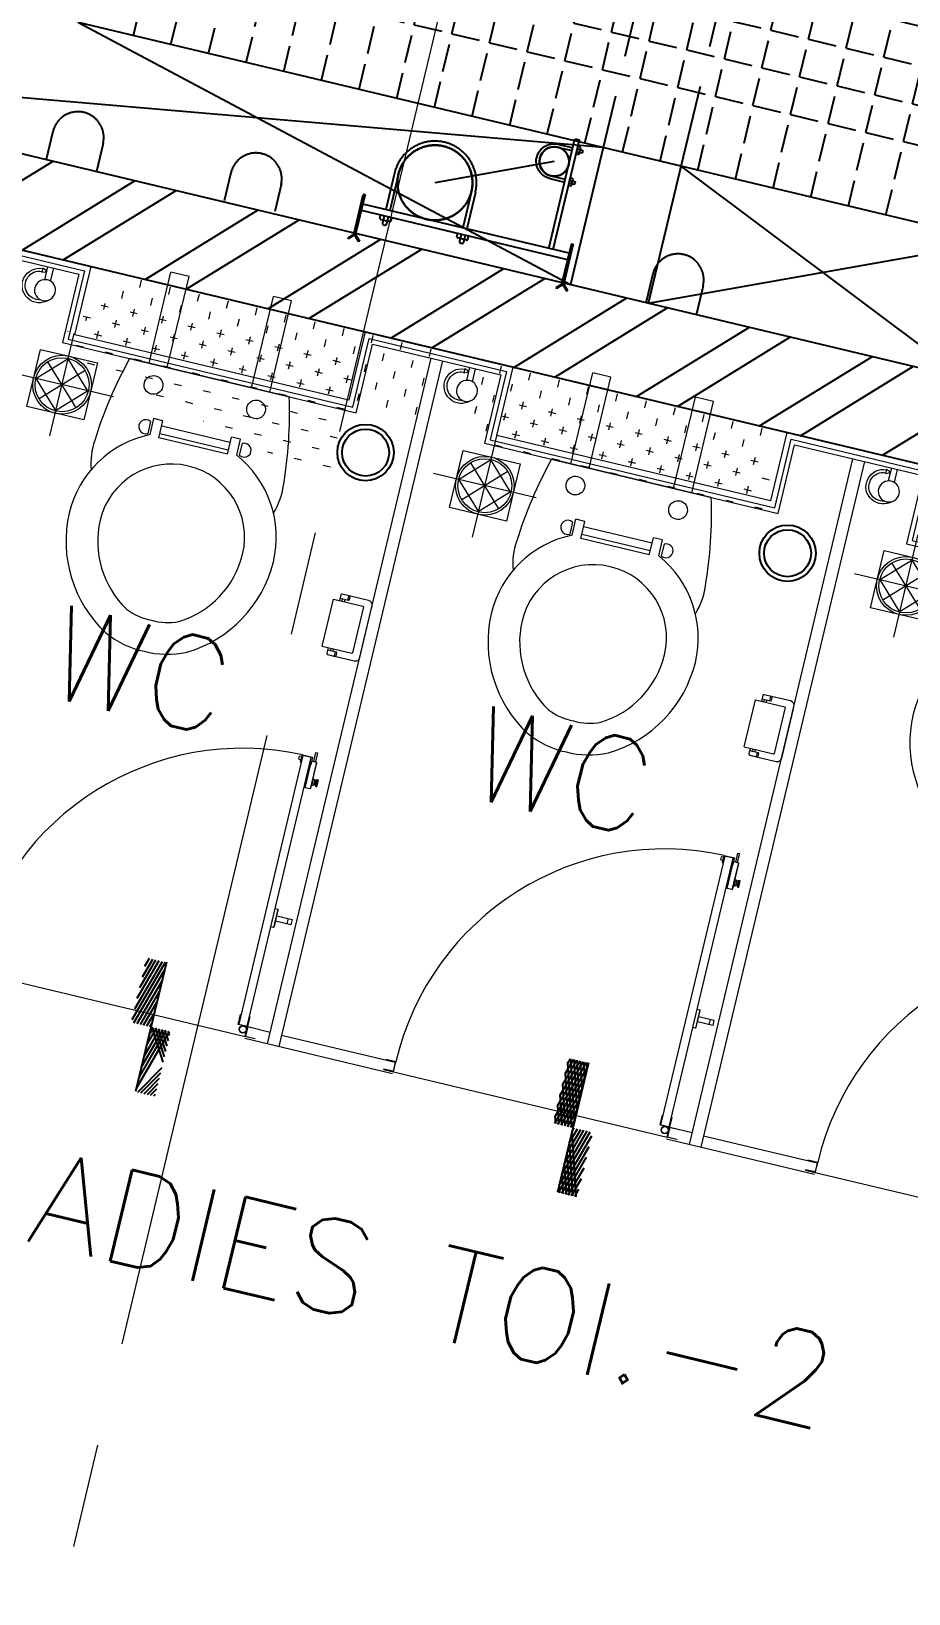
# Model space of a CAD drawing. Header units: millimetres. Extents: x 783817721 to 783927949, y 1443754877 to 1443839643.
# Drawn here: x 783901440 to 783903311, y 1443790940 to 1443794272 of the extents above; entities that cross this region are included whole.
import ezdxf

# ---------------------------------------------------------------- set-up
doc = ezdxf.new("R2010")
doc.units = ezdxf.units.MM
doc.header["$LTSCALE"] = 700
for name, pattern in [('( Hidden )', [0.375, 0.25, -0.125]), ('CENTER2', [28.575000000000003, 19.05, -3.175, 3.175, -3.175]), ('HIDDEN', [9.524999999999999, 6.35, -3.175]), ('HIDDEN2', [0.1875, 0.125, -0.0625])]:
    doc.linetypes.add(name, pattern=pattern)
doc.layers.get('0').update_dxf_attribs({"linetype": 'CONTINUOUS'})
for name, color, linetype in [('A-BEAM', 8, 'HIDDEN2'), ('A-COL', 31, 'CONTINUOUS'), ('A-CUTO-ABOVE', 8, 'HIDDEN'), ('A-HATCH', 8, 'CONTINUOUS'), ('A-SERVICE', 254, 'HIDDEN'), ('A-SILL', 2, 'CONTINUOUS'), ('A-SILL-XXX', 2, 'CONTINUOUS'), ('A-sunk', 250, 'CONTINUOUS'), ('A-TAG-RMNAME', 6, 'CONTINUOUS'), ('A-TILE DROP', 8, 'CONTINUOUS'), ('A-Title', 2, 'CONTINUOUS'), ('A-WALL-XXX', 7, 'CONTINUOUS'), ('N-FIT', 9, 'CONTINUOUS'), ('PL-CLAMP', 31, 'CONTINUOUS')]:
    doc.layers.add(name, color=color, linetype=linetype)
for name, color, linetype, lineweight in [('A-GRID', 31, 'CENTER2', 5), ('A-INT-FIXTURE', 250, 'CONTINUOUS', 9), ('PL-SP', 190, 'CONTINUOUS', 25)]:
    doc.layers.add(name, color=color, linetype=linetype, lineweight=lineweight)
doc.styles.add('ROMANS', font='romans.shx')
pattern_1 = [(45, (0, 0), (-26.51650429449553, 26.51650429449553), [])]

# ---------------------------------------------------------------- blocks, each defined once
blk = doc.blocks.new('FLR TRAP 5')
for p, q in [((-1.45448e-11, 112.5000000000145), (-1.45448e-11, -112.4999999999854)), ((-62.50000000001454, 62.50000000001454), (62.49999999998546, 62.50000000001454)), ((-62.50000000001454, -62.49999999998546), (-62.50000000001454, 62.50000000001454)), ((1.007608666419407, 57.57615116132364), (-57.57615116129453, -1.0076086663612)), ((40.71872086507211, 40.71872086507209), (-40.71872086510119, -40.718720865043)), ((-40.71872086510119, 40.71872086507209), (40.71872086507211, -40.718720865043)), ((-1.007608666332082, 57.57615116132364), (57.57615116132365, -1.0076086663612)), ((62.49999999998546, 62.50000000001454), (62.49999999998546, -62.49999999998546)), ((112.4999999999854, 1.45448e-11), (-112.5000000000145, -1.4559e-11)), ((-57.57615116129453, 1.007608666419393), (1.007608666419407, -57.57615116129455)), ((57.57615116132365, 1.007608666419393), (-1.007608666332082, -57.57615116129455)), ((62.49999999998546, -62.49999999998546), (-62.50000000001454, -62.49999999998546))]:
    blk.add_line(p, q)
for radius in [62.58496728986274, 57.58496728986274]:
    blk.add_circle((-1.45448e-11, 1.45448e-11), radius)
blk = doc.blocks.new('B8-AR-2000$0$HEALTH FAU P 1')
for p, q in [((0, 0), (0, 28.38904564197765)), ((12.69999999995343, 0), (12.69999999995343, 28.38904564197765)), ((22.2275324047514, 13.93403204795504), (14.81600070018612, 11.29902724169005)), ((14.81600070018612, 7.097202625189311), (14.81600070018612, 11.29902724169005)), ((22.2275324047514, 4.462197818924324), (14.81600070018612, 7.097202625189311)), ((22.2275324047514, 4.462197818924324), (22.2275324047514, 13.93403204795504))]:
    blk.add_line(p, q)
at = {"extrusion": (0, 0, -1)}
for centre, major_axis, ratio, start_param, end_param in [((6.349999999976716, 49.90918335852165), (15.8656677662643, 15.8656677662643), 0.9999999999997597, 3.926990816987361, 10.21017612416694), ((20.34574648247508, 42.90917936847107), (-26.04532086802537, 26.04532086802537), 0.9999999999995175, 6.27066274381938, 10.15906509699235), ((20.34574648247508, 42.90917936847107), (-21.55519280749815, 21.55519280749815), 0.9999999999997758, 0.4695714506295328, 3.865220544000678)]:
    blk.add_ellipse(centre, major_axis=major_axis, ratio=ratio, start_param=start_param, end_param=end_param, dxfattribs=at)
blk = doc.blocks.new('TPH 1 P')
for p, q in [((54.08000094297849, 0.0002394931115077), (-54.08000094297849, -0.0002394931115077)), ((-68.82904856504858, -9.833032253624763), (-68.82879247481281, -67.66083062279074)), ((-54.08000094297849, -0.0002394931115077), (-58.99636466504118, -0.0002612652214111)), ((-54.07963218413164, -83.2697650886447), (-54.07991766879961, -18.8044008182668)), ((-52.85083218129687, -17.57530444472365), (47.93462412151171, -17.57485811658705)), ((49.16400597975195, -83.26930787445315), (49.16372049506939, -18.80394360413345)), ((63.91303079444447, -68.28637623668043), (63.9127719313785, -9.832444406862463)), ((-68.82885506959967, -53.5262849218169), (-58.99612762540157, -53.5262413775971)), ((-67.59977774663814, -50.45355215251482), (-60.22523216350048, -50.45351949434995)), ((-58.99605414455976, -70.11896893966048), (-58.99613578994276, -51.68260498183816)), ((-54.0797388112241, -59.19227457671229), (-58.99610253330133, -59.19229634882221)), ((-54.07971551459734, -64.45289219632548), (-58.99607923666002, -64.45291396843538)), ((49.16389935265947, -59.19181736257892), (54.08026307472215, -59.19179559046903)), ((49.16392264928624, -64.45243498219213), (54.0802863713489, -64.45241321008221)), ((54.08031146346371, -70.11846818130732), (54.08022981808068, -51.68210422348501)), ((54.08023798262188, -53.52574061924395), (63.91296542681999, -53.52569707502414)), ((55.30931530558341, -50.45300784994186), (62.68386088872109, -50.452975191777)), ((63.91303079444091, -68.28637623668432), (63.91295726227879, -51.68206067926518)), ((-66.37059972769742, -70.11900159782533), (-54.07969042248254, -70.11894716755057)), ((49.16400597975195, -83.26930787445315), (-54.07963218413164, -83.2697650886447)), ((49.16394774138648, -70.11848995341721), (61.45485704659328, -70.11843552314247))]:
    blk.add_line(p, q)
for centre, radius, start, end in [((54.08004448718061, -9.83248795106715), 9.832727444275072, 0.0002537341905495, 90.00025373419057), ((-58.99632112083594, -9.8329887094049), 9.832727444275072, 90.00025373419057, 180.0002537341905), ((-52.85082673826938, -18.80439537521016), 1.229090930534384, 90.00025373419057, 180.0002537341905), ((47.93462956453917, -18.80394904713179), 1.229090930534384, 0.0002537341905495, 90.00025373419057), ((-67.59977230361066, -51.6826430830013), 1.229090930534384, 90.00025373419057, 180.0002537341905), ((-60.225226720473, -51.68261042483648), 1.229090930534384, 0.0002537341905495, 90.00025373419057), ((55.30932074861089, -51.68209878042839), 1.229090930534384, 90.00025373419057, 180.0002537341905), ((62.68386633174856, -51.68206612226353), 1.229090930534384, 0.0002537341905495, 90.00025373419057), ((-66.37061061375239, -67.66081973673573), 2.458181861068768, 180.0002537341905, 270.0002537341906), ((61.45484616053835, -67.6602536620978), 2.458181861068768, 270.0002537341906, 0.0002537341905495)]:
    blk.add_arc(centre, radius, start, end)
blk = doc.blocks.new('bia')
at = {"layer": 'N-FIT'}
for radius in [60.0760000024455, 50.0760000024455]:
    blk.add_circle((-13644341.22740025, -3898555.232979853, -1.11760232471e-05), radius, dxfattribs=at)
blk = doc.blocks.new('TILE DROPE')
at = {"layer": 'A-TILE DROP'}
h = blk.add_hatch(dxfattribs=at)
h.set_pattern_fill('ANSI31', color=256, scale=300)
h.set_pattern_definition(pattern_1)
h.paths.add_polyline_path([(5831274.573197973, 4325034.434176441), (5831198.573197973, 4325034.434176441), (5831198.573197973, 4325286.43417644), (5831274.573197973, 4325286.43417644)])
h = blk.add_hatch(dxfattribs=at)
h.set_pattern_fill('ANSI31', color=256, scale=300)
h.set_pattern_definition(pattern_1)
h.paths.add_polyline_path([(5831274.573197973, 4325034.434176441), (5831350.573197973, 4325034.434176441), (5831350.573197973, 4324782.43417644), (5831274.573197973, 4324782.43417644)])
blk.add_line((5831274.573197973, 4325286.43417644), (5831274.573197973, 4324782.43417644), dxfattribs=at)
blk = doc.blocks.new('EWC 2')
for p, q in [((-0.0003062749880841, 175.0000837584551), (0.0009062749880896, -175.0000837584061)), ((-0.0001590365569848, 132.4999999991996), (-200.000159036557, 132.4993937245017)), ((-200.000159036557, 132.4993937245017), (-200.0000204594832, 92.49939372473456)), ((120.2653358827883, 100.2500685871782), (146.2017377619413, 100.2501584419369)), ((-2.04594831772e-05, 92.49999999943249), (-200.0000204594832, 92.49939372473456)), ((147.418668561826, 95.000510721773), (112.4996708794497, 95.00038974745256)), ((112.4996708794497, 95.00038974745256), (112.4997401679866, 75.00038974756899)), ((149.9997401679866, 75.00051966357566), (112.4997401679866, 75.00038974756899)), ((124.5247435141354, 75.00043140731573), (124.5252631781623, -74.99956859178205)), ((141.0085677036477, 75.000488514328), (141.009087367689, -74.99951148476978)), ((149.9997401679866, 75.00051966357566), (150.0002598320134, -74.99948033552212)), ((0.0006204594831829, -92.49999999943249), (-199.9993795405168, -92.50060627413038)), ((-199.9993795405168, -92.50060627413038), (-199.999240963443, -132.5006062738975)), ((150.0002598320134, -74.99948033552212), (112.5002598320134, -74.9996102515288)), ((112.5002598320134, -74.9996102515288), (112.5003291205503, -94.99961025141235)), ((147.4193268029266, -94.99948927709197), (112.5003291205503, -94.99961025141235)), ((0.0007590365569905, -132.4999999991996), (-199.999240963443, -132.5006062738975)), ((120.2660304979581, -100.2492352838599), (146.2024323771111, -100.2491454291012))]:
    blk.add_line(p, q)
for centre, major_axis, ratio, start_param, end_param in [((247.1667612637392, -710.273605546201), (919.122388601868, -3.885747080667939), 0.9999999999943672, 1.640774174495799, 1.847289609812001), ((349.9999999999708, 0.0012125493812645), (223.7499982217596, 0.02822001601382641), 0.9999999999940067, 1.569950856247431, 2.702970937519568), ((201.7434949504314, 57.30753662680214), (106.2854850310066, -106.2854850310066), 0.9999999999995539, 2.033551095230845, 2.455928543497696), ((348.5653083877914, -43.65291758654352), (267.4083194749343, -0.5240368236592908), 0.9999999999940166, 0.5196769025226043, 1.566788912695956), ((42.80542047708879, 112.5001482969237), (14.1421356237829, 14.1421356237829), 0.9999999999988349, -0.7853946989711857, 5.4977906082084), ((349.9999999997308, 0.0012125493812645), (113.2552899699446, -107.6443300730158), 0.9999999998812673, 2.331194314084761, 5.472004177913206), ((348.5653083877987, -43.65291758657263), (199.906443114038, 0.9774928439277918), 0.9999999999940432, 0.5242974367139746, 1.55903845524096), ((133.2335107065228, 107.7884000831545), (10.60660171783259, 10.60660171783259), 0.9999999999997942, -1.311943292146727, 2.882746547794472), ((418.6296980171173, 9.744947520040972), (-61.01197028886268, 180.4606319963003), 0.9466445239575144, 4.351186336959167, 4.832374696135421), ((418.6296980171245, 9.744947520070076), (-35.8299443303299, 114.2030516416982), 0.9430540716306229, 4.342807645496122, 4.835174699858091), ((418.6297655283852, -9.7420468958881), (61.0105029442611, 180.4604130052969), 0.9466479392239276, 4.592402835895807, 5.073570867042794), ((418.6297655283924, -9.7420468958881), (35.82869504975697, 114.2018401050401), 0.9430663098829936, 4.589601683455149, 5.081943754183982), ((348.5650059147447, 43.65533274355397), (199.9053483197305, 1.180340603060181), 0.9999999999940726, -1.569825667739491, -0.5350846492127428), ((42.80619997312895, -112.4998517017375), (14.1421356237829, 14.1421356237829), 0.9999999999988349, -0.7853946989711857, 5.4977906082084), ((349.9999999999708, 0.0012125493812645), (223.7358957197013, -2.512263343571392), 0.9999999999939564, 3.591323404061699, 4.724343485334036), ((348.5650059147374, 43.65533274352489), (267.40740206461, 0.8747914394098621), 0.9999999999940501, -1.568093667666396, -0.5209816574932074), ((133.2342575533767, -107.7874769250484), (10.60660171782754, -10.60660171782754), 0.9999999999997232, 3.400445688240003, 7.595135528177604), ((247.1618398759166, 710.2753181114531), (649.9234817478236, 649.9234817478236), 0.9999999999997438, 3.654732108649438, 3.861247543966752), ((201.743892021128, -57.30613877427825), (106.2854850310215, 106.2854850310215), 0.999999999999474, 3.827263692535608, 4.249641140802451)]:
    blk.add_ellipse(centre, major_axis=major_axis, ratio=ratio, start_param=start_param, end_param=end_param)
blk = doc.blocks.new('T-DOOR')
for p, q in [((15.62951093912124, 751.8341574668884), (14.16014873981476, 753.3035955429077)), ((15.62890392541885, 682.7063477039337), (15.62951093912124, 751.8341574668884)), ((21.50492638349533, 706.2904205322266), (17.11766242980957, 707.7596814632415)), ((27.38110065460205, 707.7593402862548), (24.44337409734726, 706.2904200553894)), ((14.15850394964218, 679.8459477424622), (15.62890392541885, 682.7063477039337)), ((17.09752094745636, 690.1299450397491), (21.50492608547211, 693.0683166980742)), ((24.45928508043289, 693.0680127143859), (27.38110053539276, 690.1296417713165)), ((6.807166755199432, 347.1733775138855), (5.337804615497589, 348.6428155899048)), ((6.807166874408722, 301.5519354343414), (6.807166755199432, 347.1733775138855)), ((5.33676677942276, 298.6915349960327), (6.807166874408722, 301.5519354343414)), ((37.85666352510452, 331.0127501487732), (37.85635834932327, 316.3202040195465)), ((-750.9999997019768, 24.99999952316284), (-750.9999997019768, -7.152557373e-07)), ((-5.96046448e-08, 25), (1.192092896e-07, 0))]:
    blk.add_line(p, q)
at = {"color": 8}
blk.add_line((-749.9999997019768, -1), (-0.9999998211860656, -1.000000953674316), dxfattribs=at)
for points in [[(-26.7935534119606, 759.180643081665), (-34.1393306851387, 757.7116844654083), (-34.13952034711838, 750.3659455776213), (-26.79381877183914, 748.8966076374054)], [(-25.32482266426086, 743.0199780464172), (-26.79397070407868, 743.0200159549713), (-26.79343956708908, 763.5880870819092), (0.9383352994918824, 763.5877192020416), (0.9378041625022888, 743.0196487903595), (-2.000491559505462, 743.0197243690491), (-1.999999642372131, 762.0680537223815), (-25.32433080673218, 762.0683069229126)], [(-2, 762.0683069229126), (-25.32433068752289, 762.0683069229126), (-25.3243305683136, 26.99999952316284), (-1.99999988079071, 26.99999928474426)], [(0.9374366998672484, 753.3036839962006), (14.15911096334457, 753.3035957813263), (14.15850394964218, 679.8459477424622), (0.936829686164856, 679.8460359573363)], [(6.815306305885314, 778.2790467739105), (11.22210502624511, 778.279046535492), (11.22210502624511, 753.303418636322), (6.815306305885314, 753.303418636322)], [(17.09752112627029, 707.7596814632415), (15.62791723012924, 707.7596817016602), (15.62791728973389, 690.1299452781677), (17.09752106666565, 690.1299450397491)], [(30.31985157728195, 707.7593405246735), (27.38110059499741, 707.7593405246735), (27.38110053539276, 690.1296417713165), (30.31985151767731, 690.1296417713165)], [(24.44288074970245, 693.0680127143859), (21.5049262046814, 693.0680129528046), (21.5049262046814, 706.290420293808), (24.44288074970245, 706.290420293808)], [(-2.008485615253448, 348.6427521705627), (5.33676677942276, 348.6428158283234), (5.33676677942276, 298.6915349960327), (-2.008485615253448, 298.6914715766907)], [(48.14061760902404, 316.3202040195465), (6.806749463081359, 316.3202042579651), (6.806749463081359, 331.0127501487732), (48.14061766862869, 331.0127501487732)]]:
    blk.add_lwpolyline(points, close=True)
for points in [[(-2.000000059604644, 52.75104165077209), (-0.9999999403953552, 52.75104141235352), (-1.000000059604644, 25.99999928474427), (-26.3243305683136, 25.9999988079071), (-26.32433050870896, 52.75104045867919), (-25.3243305683136, 52.75104093551636), (-25.32433068752289, 26.99999880790711), (-1.99999988079071, 26.99999928474426), (-2.000000059604644, 52.75104141235352)], [(-776.7510416507721, 0), (-776.7510416507721, -1), (-749.9999996423721, -0.9999997615814208), (-749.9999996423721, 25.99999928474427), (-776.7510415315628, 25.99999904632568), (-776.7510415911674, 24.99999928474426), (-750.9999997019768, 24.99999952316284), (-750.9999997019768, 0), (-776.7510415315628, 2.384185791e-07)], [(25.75104212760925, 4.768371582e-07), (25.75104200839997, -0.9999995231628416), (-0.9999998211860656, -0.9999995231628416), (-1, 25.99999952316284), (25.75104188919068, 25.99999952316284), (25.75104194879532, 24.99999976158142), (0, 24.99999976158142), (1.192092896e-07, 4.768371582e-07), (25.75104200839997, 4.768371582e-07)]]:
    blk.add_lwpolyline(points)
for radius in [10.12499965708017, 9.124999657080172]:
    blk.add_circle((-11.12499964237213, 15.87499976158142), radius)
blk.add_arc((-14.54024678468704, 28.44103002548218), 735.2491660637323, 90.95489770892227, 180.190221112596, dxfattribs=at)
blk = doc.blocks.new('125')
at = {"layer": 'A-INT-FIXTURE'}
h = blk.add_hatch(dxfattribs=at)
h.set_pattern_fill('CROSS', color=256, scale=4.999999999999986, angle=13.41739695793953)
h.set_pattern_definition([(0, (142554.7020586133, -28910.89779114723), (31.74999999999995, 31.74999999999999), [15.87499999999998, -47.62499999999988]), (90, (142562.6395604014, -28918.83529281616), (-31.74999999999999, 31.74999999999995), [15.87499999999998, -47.62499999999987])])
h.paths.add_polyline_path([(345418.2149356604, -5326.243799448013), (344818.2149373889, -5326.243797302246), (344818.2149376869, -5176.243758440018), (345418.2149381638, -5176.243761777878)])
h = blk.add_hatch(dxfattribs=at)
h.set_pattern_fill('CROSS', color=256, scale=4.999999999999986, angle=13.41739695793953)
h.set_pattern_definition([(0, (141629.702090919, -28910.89787268639), (31.74999999999995, 31.74999999999999), [15.87499999999998, -47.62499999999988]), (90, (141637.6395924091, -28918.83537578583), (-31.74999999999999, 31.74999999999995), [15.87499999999998, -47.62499999999987])])
h.paths.add_polyline_path([(346343.2149031162, -5326.243717432022), (345743.2149035931, -5326.243713378906), (345743.214904964, -5176.243676900864), (346343.2149056792, -5176.243679761887)])
for p, q in [((345568.2139669061, -6676.243701696396), (345519.0150356889, -6676.243700265884)), ((345568.2139678597, -6676.243741512299), (345519.0150363445, -6676.243738889694)), ((345593.2160627246, -6676.24373626709), (345842.4128654599, -6676.243730783463)), ((346493.2139344811, -6676.243701219559), (346444.0150032043, -6676.24369931221)), ((346518.2160291672, -6676.243695497513), (346767.4128329754, -6676.243690252304)), ((345518.2139670253, -6701.243740320206), (345842.4128662944, -6701.243727207184)), ((345518.2139672041, -6701.243740558624), (345842.4128662348, -6701.243727445602)), ((346443.2139348388, -6701.243701219559), (346767.4128324389, -6701.243686914444))]:
    blk.add_line(p, q, dxfattribs=at)
for points in [[(344388.2138953209, -5188.243762254715), (344806.214938283, -5188.243757486343), (344806.2149364352, -5338.24379658699), (345430.2149356604, -5338.243799209595), (345430.2149380445, -5188.243693590164), (345731.2149050236, -5188.243677854538), (345731.2149040103, -5338.243713617325), (346355.2149029374, -5338.243717432022), (346355.2149054408, -5188.243695020676), (346656.2148601413, -5188.243698120117), (346656.2148582935, -5338.243682861328), (347280.2148580551, -5338.243687868118), (347280.2148586512, -5188.243649244308), (347581.2148271799, -5188.243692159653), (347581.214825809, -5338.24364233017), (348205.2148262858, -5338.243646860123), (348205.21482867, -5188.243612527847), (348495.2138395905, -5188.243691921234), (348495.2138386369, -5338.243603944778), (349119.21383816, -5338.243607282639), (349119.2138376236, -5188.243693351746), (349278.213839829, -5188.243692398071), (349278.2138364911, -8964.53211236), (344477.2138015032, -8964.532109498978)], [(344398.2138937116, -5198.243762731552), (344796.2149371505, -5198.243758678436), (344796.214936316, -5348.243795394897), (345440.2149350643, -5348.24379825592), (345440.2149372697, -5198.243695259094), (345721.2149048448, -5198.243678808212), (345721.2149035931, -5348.243714809418), (346365.2149026394, -5348.243717908859), (346365.2149047852, -5198.243696212769), (346646.2148592472, -5198.243697404861), (346646.2148593664, -5348.243683815002), (347290.2148584127, -5348.243687391281), (347290.2148588896, -5198.243652582169), (347571.2148275375, -5198.24368929863), (347571.2148267031, -5348.2436439991), (348215.2148250341, -5348.243647098541), (348215.2148276567, -5198.243614673615), (348485.2138394713, -5198.243687868118), (348485.2138386369, -5348.243604421616), (349129.2138382792, -5348.243607521057), (349129.2138376832, -5198.243693351746), (349268.2138395905, -5198.24369263649), (349268.2138366699, -8954.532113313675), (344487.2138020992, -8954.53211069107)], [(345568.2139677405, -6701.24373793602), (345568.2139017582, -5198.24372959137)], [(345593.2139021158, -5198.243730306625), (345593.2139684558, -6701.243739366531)], [(346493.2139347196, -6701.243697881699), (346493.2138702869, -5198.243692874908)], [(346518.2138693333, -5198.243690013885), (346518.2139351964, -6701.243698358536)]]:
    blk.add_lwpolyline(points, dxfattribs=at)
for points in [[(345418.2149356604, -5326.243799448013), (344818.2149373889, -5326.243797302246), (344818.2149376869, -5176.243758440018), (345418.2149381638, -5176.243761777878)], [(346343.2149031162, -5326.243717432022), (345743.2149035931, -5326.243713378906), (345743.214904964, -5176.243676900864), (346343.2149056792, -5176.243679761887)]]:
    blk.add_lwpolyline(points, close=True, dxfattribs=at)
for name, p, rotation in [('EWC 2', (345118.2150991559, -5348.243501901627), 269.9999993157494), ('EWC 2', (346043.215067029, -5348.243421554565), 269.9999993157494), ('EWC 2', (346968.2150217891, -5348.243391752243), 269.9999993157494), ('B8-AR-2000$0$HEALTH FAU P 1', (344740.3162150383, -5198.243820428848), 180.0003576525814), ('B8-AR-2000$0$HEALTH FAU P 1', (345665.3161970973, -5198.243741989136), 180.0003576525814), ('B8-AR-2000$0$HEALTH FAU P 1', (346590.1088376641, -5198.243684053421), 180.0003576525814), ('FLR TRAP 5', (344815.9864546061, -5435.722417593002, 1.205499790382205e-05), 270.0000004929177), ('FLR TRAP 5', (345742.8490772843, -5436.090725898743, 6.027006623128298e-05), 270.0000004929177), ('FLR TRAP 5', (346665.9865118265, -5435.722411394119, 1.205333759642204e-05), 270.0000004929177), ('bia', (4244034.515958607, -13649767.55360579, 1.117602324318911e-05), 270.0000006001248), ('bia', (4244959.515939951, -13649767.55352712, 1.117602324318911e-05), 270.0000006001248)]:
    blk.add_blockref(name, p, dxfattribs=dict(at, rotation=rotation))
at = {"layer": 'A-INT-FIXTURE', "extrusion": (-2.311115198580714e-33, 1.540743955509789e-33, -1), "xscale": -0.9999999999999999, "zscale": -0.9999999999999999, "rotation": 89.99832154225588}
for p in [(-345568.4212375879, -5800.243789672852), (-346493.4212198853, -5800.243708848953)]:
    blk.add_blockref('TPH 1 P', p, dxfattribs=at)
at = {"layer": 'A-INT-FIXTURE', "xscale": 0.8010680920605217, "yscale": 0.8010680920605217, "zscale": 0.8010680920605217, "rotation": 2.936940935179689e-06}
for p in [(345519.0150372386, -6696.270443201065), (346444.0150043368, -6696.270402431488), (347369.0149714351, -6696.270361661911)]:
    blk.add_blockref('T-DOOR', p, dxfattribs=at)
at = {"layer": 'A-INT-FIXTURE', "xscale": 0.5624999999999987, "yscale": 0.5624999999999987, "zscale": 0.5624999999999987}
for p in [(-2934773.520575523, -2439555.92161417), (-2933848.520593405, -2439555.921536207)]:
    blk.add_blockref('TILE DROPE', p, dxfattribs=at)
at = {"layer": 'A-TILE DROP', "char_height": 200.0000000000002, "attachment_point": 9, "rotation": 5.1296919395442596e-08, "style": 'ROMANS'}
for insert in [(345357.3375759721, -6089.624326705933), (346282.3375588655, -6089.624245882034)]:
    blk.add_mtext_dynamic_manual_height_columns('\\pxqc;WC', width=473.7160888731203, gutter_width=12.50000000000002, heights=[0], dxfattribs=dict(at, insert=insert))
blk = doc.blocks.new('col-2 -15')
at = {"layer": 'A-GRID', "color": 1, "ltscale": 0.1}
blk.add_line((75900.0000012517, -5272.462530374527), (75900.00000095367, 48139.09729981422), dxfattribs=at)
blk = doc.blocks.new('A$C3916e927')
at = {"layer": 'A-sunk', "linetype": 'ByBlock'}
h = blk.add_hatch(dxfattribs=at)
h.set_pattern_fill('ANGLE', color=256, scale=299.9999999999999, angle=13.41739708688855)
h.set_pattern_definition([(359.9999999999999, (-43469.04059976339, -21150.0005364418), (5.684341886080801e-14, 82.49999999999999), [59.99999999999998, -22.49999999999999]), (90, (-43469.04059976339, -21150.0005364418), (-82.49999999999999, 5.684341886080801e-14), [59.99999999999999, -22.5])])
edge = h.paths.add_edge_path()
edge.add_line((-1184.886869132519, 1200.005502700806), (-1184.886868996517, 898.2940765724055))
edge.add_line((-1184.886869013309, 898.2940764427185), (-614.9028480883862, 898.2941855212756))
edge.add_line((-614.9028480052948, 898.2941854000092), (-614.9028480308189, 1199.999994888739))
edge.add_line((-614.9028480052948, 1199.999995231628), (-9.151161066256464e-06, 1200.000005011961))
edge.add_line((-9.059906005859375e-06, 1200.00000500679), (2.386514097452164e-09, 2.292472345288843e-07))
edge.add_line((0, 0), (-759.6809541197581, -1.918381826726545e-06))
edge.add_line((-759.6809540390968, -1.668930053710938e-06), (-759.6809540794202, 300.2588286621254))
edge.add_line((-759.6809540987015, 300.2588286399841), (-3769.197328190174, 300.257354351438))
edge.add_line((-3769.197328269482, 300.2573540210724), (-3769.197656512646, 798.280943388042))
edge.add_line((-3769.197656452656, 798.2809431552887), (-2619.207549564235, 798.2809833760771))
edge.add_line((-2619.207549571991, 798.2809834480286), (-2619.207551835527, 1199.999980381097))
edge.add_line((-2619.207551956177, 1199.999980688095), (-1184.886869209455, 1200.005502805714))
at = {"layer": 'A-BEAM', "linetype": '( Hidden )'}
for p, q in [((-2619.207563400269, 1200.005469799042), (-2619.207532346249, 300.2579176425934)), ((-2447.93777102232, 300.2580010890961), (-2447.937802016735, 1200.005469560623))]:
    blk.add_line(p, q, dxfattribs=at)
at = {"layer": 'A-BEAM', "ltscale": 750}
for p, q in [((-2619.207532227039, 300.2578256130219), (-2619.207522034645, -0.01744627952575684)), ((-2447.937760591507, -0.01744627952575684), (-2447.93777102232, 300.2579181194305))]:
    blk.add_line(p, q, dxfattribs=at)
at = {"layer": 'A-CUTO-ABOVE', "linetype": 'ByBlock'}
for p, q in [((-2619.207532346249, 300.2579374313354), (-4625.00000077486, 0.00997304916381836)), ((-3769.197328090668, 300.257205247879), (-2619.207522034645, -0.01744627952575684)), ((-1756.156647920609, -0.01651930809020996), (-2447.937771081924, 300.257917881012)), ((-2447.937760710716, -1.502037048339844e-05), (-1756.15665858984, 300.2583401203156))]:
    blk.add_line(p, q, dxfattribs=at)
blk = doc.blocks.new('A$C728626f5')
at = {"layer": 'A-SILL-XXX'}
blk.add_lwpolyline([(-1214.886869251728, 1200.005503177643), (-1214.886868953705, 1200.005503177643), (-1214.886868774891, 898.2940769195557), (-614.9028478860855, 898.2941854000092), (-614.9028478860855, 1199.999995231628), (-9.000301361083984e-06, 1200.000005245209), (0, 0), (-759.6809539794922, -1.430511474609375e-06), (-759.6809541583061, 300.2588286399841), (-3769.197328150272, 300.2573540210724), (-3769.197656393051, 798.2809433937073), (-2619.207549571991, 798.2809836864471), (-2619.207551896572, 1199.999980926514), (-1214.886868953705, 1200.005503177643)], dxfattribs=at)
blk = doc.blocks.new('vp')
at = {"layer": 'PL-CLAMP'}
for p, q in [((14139306.69569263, -5093584.161550824, -0.0123231995124083), (14139306.69569263, -5093588.361550841, -0.0123231995124083)), ((14139308.49569262, -5093582.361550816, -0.0123231995124083), (14139321.51278884, -5093582.361550816, -0.0123231995124083)), ((14139312.00424073, -5093588.361550841, -0.0123231995124083), (14139312.00424073, -5093577.67958871, -0.0123231995124083)), ((14139312.00424073, -5093630.862988118, -0.0123231995224781), (14139312.00424073, -5093598.36298806, -0.0123231995224781)), ((14139313.80424072, -5093575.879588704, -0.0123231995124083), (14139316.20424074, -5093575.879588704, -0.0123231995124083)), ((14139318.00424073, -5093588.361550841, -0.0123231995124083), (14139318.00424073, -5093577.67958871, -0.0123231995124083)), ((14139318.00424073, -5093630.862988118, -0.0123231995124083), (14139318.00424073, -5093598.36298806, -0.0123231995124083)), ((14139323.31278883, -5093584.161550824, -0.0123231995124083), (14139323.31278883, -5093588.361550841, -0.0123231995124083)), ((14139375.69569263, -5093584.161550824, -0.0123231995124083), (14139375.69569263, -5093588.361550841, -0.0123231995124083)), ((14139390.51278883, -5093582.361550816, -0.0123231995124083), (14139377.49569262, -5093582.361550816, -0.0123231995124083)), ((14139381.00424073, -5093588.361550841, -0.0123231995124083), (14139381.00424073, -5093577.67958871, -0.0123231995124083)), ((14139381.00424073, -5093630.862988118, -0.0123231995124083), (14139381.00424073, -5093598.36298806, -0.0123231995124083)), ((14139385.20424074, -5093575.879588704, -0.0123231995124083), (14139382.80424071, -5093575.879588704, -0.0123231995124083)), ((14139387.00424073, -5093588.361550841, -0.0123231995124083), (14139387.00424073, -5093577.67958871, -0.0123231995124083)), ((14139387.00424073, -5093630.862988118, -0.0123231995023385), (14139387.00424073, -5093598.36298806, -0.0123231995023385)), ((14139392.31278882, -5093584.161550824, -0.0123231995124083), (14139392.31278882, -5093588.361550841, -0.0123231995124083))]:
    blk.add_line(p, q, dxfattribs=at)
for centre, radius, start, end in [((14139308.49569262, -5093584.161550824, -0.0123231995124083), 1.800000008353963, 90, 180), ((14139313.80424072, -5093577.67958871, -0.0123231995124083), 1.800000008353963, 90, 180), ((14139316.20424074, -5093577.67958871, -0.0123231995124083), 1.800000008353963, 0, 90), ((14139321.51278884, -5093584.161550824, -0.0123231995124083), 1.800000008353963, 0, 90), ((14139377.49569262, -5093584.161550824, -0.0123231995124083), 1.800000008353963, 90, 180), ((14139382.80424071, -5093577.67958871, -0.0123231995124083), 1.800000008353963, 90, 180), ((14139385.20424074, -5093577.67958871, -0.0123231995124083), 1.800000008353963, 0, 90), ((14139390.51278883, -5093584.161550824, -0.0123231995124083), 1.800000008353963, 0, 90), ((14139349.50424073, -5093630.862988118, -0.0123231995124083), 37.50000003167453, 180, 0)]:
    blk.add_arc(centre, radius, start, end, dxfattribs=at)
at = {"layer": 'PL-SP', "lineweight": 30}
blk.add_circle((14139349.50424073, -5093629.861609673, -0.012323199512101), 31.50000000000959, dxfattribs=at)
blk = doc.blocks.new('cl')
at = {"layer": 'PL-CLAMP'}
for p, q in [((128378.9999997007, 58456.62405022628), (128378.9999997013, 58543.51264921503, -2.37047933993e-05)), ((128379.9999997082, 58544.51264926224, -2.37047933992e-05), (128381.9999997015, 58544.51264926224, -2.37047933992e-05)), ((128382.9999997013, 58456.62405022628), (128382.9999997014, 58543.51264921503, -2.37047933993e-05))]:
    blk.add_line(p, q, dxfattribs=at)
at = {"layer": 'PL-CLAMP', "ltscale": 0.1}
for p, q in [((128378.9999997007, 58456.62405022628), (128368.1532216632, 58445.77727223308)), ((128380.9999996936, 58455.79562313885), (128369.5674352254, 58444.36305867067)), ((128380.9999996936, 58455.79562313885), (128392.5560246766, 58444.23959812638)), ((128382.9999997013, 58456.62405022628), (128393.9702382391, 58445.65381168878)), ((128369.5674352254, 58444.36305867067), (128368.1532216632, 58445.77727223308)), ((128393.9702382391, 58445.65381168878), (128392.5560246766, 58444.23959812638))]:
    blk.add_line(p, q, dxfattribs=at)
at = {"layer": 'PL-CLAMP'}
for centre, start, end in [((128379.9999997086, 58543.51264921487, -2.37047933992e-05), 90, 180), ((128381.9999997015, 58543.51264921487, -2.37047933992e-05), 0, 90)]:
    blk.add_arc(centre, 1, start, end, dxfattribs=at)
blk = doc.blocks.new('A$C7d5ec4e2')
at = {"layer": 'A-SERVICE'}
for p, q in [((5042.764548897729, -2936.012914219002), (5042.76453363894, -2695.75962070475)), ((5042.76453363894, -2695.75962070475), (5052.764591991887, -2695.759621181587)), ((5052.764607787118, -2936.012913026909), (5052.764591991887, -2695.759621181587)), ((4685.539798668586, -2856.012940295041, -0.0007173276583263819), (4685.539804181084, -2936.012940384448, -0.0007173276583263819)), ((4694.267071396112, -2856.012939695269, -0.0007173276729733638), (4694.267076908611, -2936.012939784676, -0.0007173276729733638)), ((4854.267071396112, -2856.012727495283, -0.0007173276729733638), (4854.267076908611, -2936.012928761542, -0.0007173276729733638)), ((4862.994344121777, -2856.012726891786, -0.0007173276876203457), (4862.994349634275, -2936.012928158045, -0.0007173276876203457)), ((5087.887521088109, -2936.012912311653), (4635.539804041371, -2936.012943306068)), ((5087.887520492062, -2950.363721170525), (4635.53980416058, -2950.363751211265)), ((4677.81828110572, -2956.667930472642, -0.01868710427245505), (4677.818280684762, -2950.558839533478, -0.01868710427245505)), ((4680.436463085935, -2959.286112125963, -0.01868710427245505), (4699.370421208441, -2959.286110822111, -0.01868710427245505)), ((4685.539805185981, -2950.558839000762, -0.01868710427245505), (4685.539806256071, -2966.096238464117, -0.01868710427245505)), ((4694.267077910714, -2950.55883840099, -0.01868710427245505), (4694.267078980803, -2966.096237864345, -0.01868710427245505)), ((4701.98860283196, -2956.667928807437, -0.01868710427245505), (4701.988602411002, -2950.558837868273, -0.01868710427245505)), ((4846.545553830452, -2956.667918849736, -0.01868710427245505), (4846.545553409494, -2950.558827910572, -0.01868710427245505)), ((4868.097693938762, -2959.28609919548, -0.01868710427245505), (4849.163735811599, -2959.286100499332, -0.01868710427245505)), ((4854.267077910714, -2950.558827377856, -0.01868710427245505), (4854.267078980803, -2966.096226841211, -0.01868710427245505)), ((4862.994350636378, -2950.558826774359, -0.01868710427245505), (4862.994351706468, -2966.096226237714, -0.01868710427245505)), ((4870.715875559486, -2956.667917180806, -0.01868710427245505), (4870.715875138529, -2950.558826241642, -0.01868710427245505)), ((4688.157988240011, -2968.714420117438, -0.01868710427245505), (4691.648897360079, -2968.714419875294, -0.01868710427245505)), ((4860.376170082949, -2968.714408252388, -0.01868710427245505), (4856.885260962881, -2968.714408490807, -0.01868710427245505))]:
    blk.add_line(p, q, dxfattribs=at)
at = {"layer": 'A-SERVICE', "ltscale": 5}
for p, q in [((3956.504837393746, -2938.953658619026, -0.0186871042242274), (3956.50483757256, -3000.363754787544)), ((4066.504836976514, -2938.953659811119, -0.0186871042242274), (4066.504837214932, -3000.363753118614)), ((4346.114263689364, -2936.37954238099, -0.0186871042242274), (4346.114263272131, -2997.789638072671)), ((4456.114263468429, -2933.805425978073, -0.01947040836036827), (4456.114263051197, -2995.215521669754, -0.0007833039615178715)), ((5271.321909960719, -2936.952834209602, -0.0186509410006484), (5271.321909424278, -2998.362929424446, 3.616339820200001e-05)), ((5381.321909364673, -2936.952834209602, -0.0186509410006484), (5381.321909603092, -2998.362928232353, 3.616339820200001e-05))]:
    blk.add_line(p, q, dxfattribs=at)
at = {"layer": 'A-SERVICE'}
blk.add_lwpolyline([(5011.264533936963, -2753.029621639351), (4774.267071485505, -2856.012932338814)], dxfattribs=at)
at = {"layer": 'A-SERVICE', "lineweight": 30}
blk.add_circle((4774.267071398906, -2856.012934181839, -0.0186380132441096), 80.0000000000241, dxfattribs=at)
at = {"layer": 'A-SERVICE'}
for centre, radius, start, end in [((4774.267071398906, -2856.012934181839, -0.0007173276729733638), 88.72727277335493, 3.962043328289403e-06, 180.0000039620433), ((4680.436462906189, -2956.667930293828, -0.01868710427245505), 2.618181830333029, 180.0000039620433, 270.0000039620433), ((4699.370421028696, -2956.667928989977, -0.01868710427245505), 2.618181830333029, 270.0000039620433, 3.962043328289403e-06), ((4849.163735633716, -2956.667918667197, -0.01868710427245505), 2.618181830333029, 180.0000039620433, 270.0000039620433), ((4868.097693759017, -2956.667917363346, -0.01868710427245505), 2.618181830333029, 270.0000039620433, 3.962043328289403e-06), ((4688.157988059334, -2966.096238285303, -0.01868710427245505), 2.618181830333029, 180.0000039620433, 270.0000039620433), ((4691.648897179402, -2966.096238043159, -0.01868710427245505), 2.618181830333029, 270.0000039620433, 3.962043328289403e-06), ((4856.885260782205, -2966.096226658672, -0.01868710427245505), 2.618181830333029, 180.0000039620433, 270.0000039620433), ((4860.376169902273, -2966.096226420254, -0.01868710427245505), 2.618181830333029, 270.0000039620433, 3.962043328289403e-06)]:
    blk.add_arc(centre, radius, start, end, dxfattribs=at)
at = {"layer": 'A-SERVICE', "ltscale": 5}
for centre in [(4011.504836916909, -2938.953658619026, -0.0186871042242274), (4401.114263450945, -2936.37954238099, -0.0186871042242274), (5326.321910497161, -2936.952833494346, -0.0186509410006484)]:
    blk.add_arc(centre, 55.00000000000001, 0, 180, dxfattribs=at)
at = {"layer": 'A-SERVICE', "xscale": -1, "rotation": 270.0000039811836}
blk.add_blockref('vp', (5098642.10861218, -14142102.17993263, 0.009660934358453102), dxfattribs=at)
at = {"layer": 'A-SERVICE'}
for p in [(-123747.4601593614, -61459.95579604158, -0.0006989618829464001), (-123291.1124763489, -61459.95579604158, -0.0006989618829464001)]:
    blk.add_blockref('cl', p, dxfattribs=at)
blk = doc.blocks.new('A$C3df1e9b8')
at = {"layer": 'A-Title'}
blk.add_blockref('A$C7d5ec4e2', (66974.99810868502, 3000.044127464294), dxfattribs=at)

msp = doc.modelspace()

# ---------------------------------------------------------------- hatches: boundary and pattern name
at = {"layer": 'A-HATCH'}
h = msp.add_hatch(dxfattribs=at)
h.set_pattern_fill('ANSI32', color=256, scale=19.99999999999999, angle=3.774722192838826e-05, style=0)
h.set_pattern_definition([(31.58264065913059, (783811763.5280006, 1443706931.30878), (-99.7701511760467, 162.2842165286223), []), (31.58264065913059, (783811850.8794941, 1443706910.470749), (-99.7701511760467, 162.2842165286223), [])])
h.paths.add_polyline_path([(783900639.439048, 1443794197.647444), (783905964.4304304, 1443792927.350512), (783905918.0219063, 1443792732.809389), (783900593.0305238, 1443794003.106321)])

# ---------------------------------------------------------------- linework, layer by layer
at = {"layer": 'A-WALL-XXX', "linetype": 'ByBlock'}
for p, q in [((783900638.8671701, 1443794197.783885, -1.504565083311807e-08), (783905137.6306586, 1443793124.58676, -1.504565083308913e-08)), ((783900592.4586457, 1443794003.242762, -1.504565273009208e-08), (783905918.021914, 1443792732.809407, -1.504565273005782e-08))]:
    msp.add_line(p, q, dxfattribs=at)

# ---------------------------------------------------------------- block references
at = {"rotation": 346.5826028830894}
msp.add_blockref('A$C3df1e9b8', (783832476.5208341, 1443810458.170673, -1.504565083355612e-08), dxfattribs=at)
at = {"layer": 'A-COL', "rotation": 346.5826406508676}
msp.add_blockref('col-2 -15', (783823459.138127, 1443790865.826888, -1.504585143858407e-08), dxfattribs=at)
at = {"layer": 'A-INT-FIXTURE', "color": 9, "rotation": 346.5826406591305}
for p in [(783567362.5777526, 1443878817.987809, -1.504560363624304e-08), (783567362.577764, 1443878817.987833, -1.50456036362428e-08)]:
    msp.add_blockref('125', p, dxfattribs=at)
at = {"layer": 'A-SILL', "rotation": 346.5826406775104}
msp.add_blockref('A$C728626f5', (783905137.6306584, 1443793124.586759, -1.504565083308914e-08), dxfattribs=at)
at = {"layer": 'A-sunk', "linetype": 'ByBlock', "rotation": 346.5826406775104}
msp.add_blockref('A$C3916e927', (783905137.6306584, 1443793124.58676, -1.504565083308913e-08), dxfattribs=at)

# ---------------------------------------------------------------- texts
at = {"layer": 'A-TAG-RMNAME', "insert": (783901329.6830127, 1443791921.703524, -1.504567186078423e-08), "char_height": 199.9999999999999, "attachment_point": 1, "rotation": 346.5826429164643, "style": 'ROMANS'}
msp.add_mtext_dynamic_manual_height_columns('\\pxql,t18;LADIES TOI.-2', width=4667.468036535828, gutter_width=12.49999999999999, heights=[1451.306243075781], dxfattribs=at)

doc.saveas('drawing.dxf')
